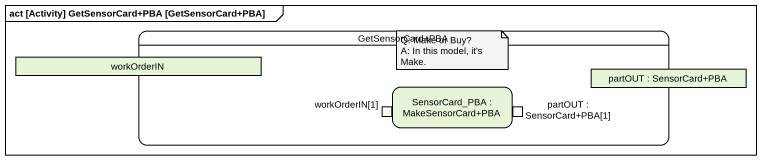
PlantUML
@startuml
mainframe act [Activity] GetSensorCard+PBA [GetSensorCard+PBA]
hide empty description
state "GetSensorCard+PBA" as GetSensorCard_PBA {
  state workOrderIN <<object>>
  state "partOUT : SensorCard+PBA" as partOUT <<object>>
  state "SensorCard_PBA : MakeSensorCard+PBA" as SensorCard_PBA {
    state "workOrderIN[1]" as workOrderIN_1 <<inputPin>>
    state "partOUT : SensorCard+PBA[1]" as partOUT_SensorCard_PBA_1 <<outputPin>>
  }
}
note as N1
  Q: Make or Buy?
  A: In this model, it's Make.
end note
@enduml
